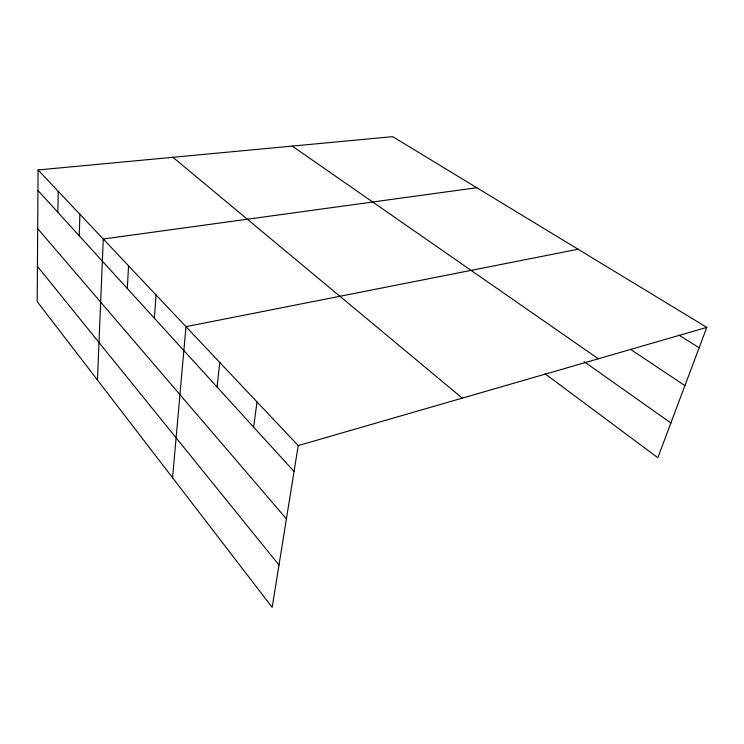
<?xml version="1.0" encoding="UTF-8"?>
<svg xmlns="http://www.w3.org/2000/svg" width="744" height="744" viewBox="0 0 744 744"><rect width="100%" height="100%" fill="white"/><g stroke="black" fill="none" stroke-linecap="round" stroke-linejoin="round"><path stroke-width="1.12" d="M38.074 169.958L37.2 301.627L272.164 607.346L298.223 445.591L38.074 169.958L392.665 136.654L706.8 327.397L657.836 457.718L545.054 373.795M57.855 212.328L58.209 191.292M79.264 235.811L79.878 214.244M97.455 380.026L103.258 239.019L476.755 187.711M127.308 288.523L128.554 265.831M154.38 318.227L156.035 294.94M172.571 477.76L185.972 326.663L578.097 249.249M217.071 387.01L219.759 362.458M253.63 427.121L256.996 401.909M298.223 445.591L706.8 327.397M678.863 335.07L699.137 347.801M630.559 349.364L684.926 385.625M292.206 146.084L598.306 358.785M584.077 361.631L670.893 422.964M172.924 157.291L462.284 398.124M37.944 190.473L294.047 471.464M37.684 228.613L286.412 518.894M37.433 266.371L278.981 565.021"/></g></svg>
